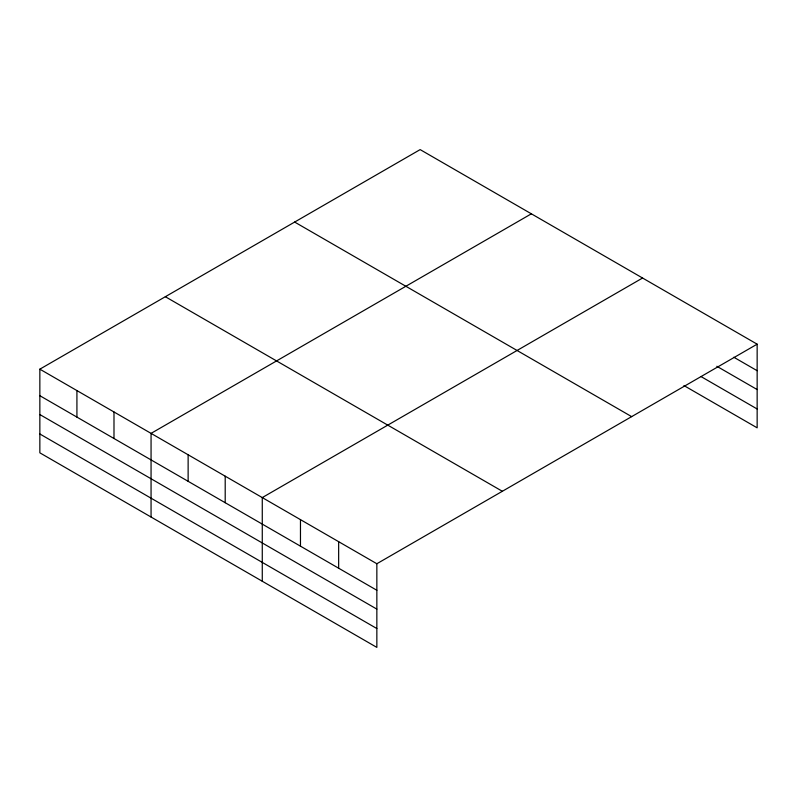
<?xml version="1.0" encoding="UTF-8"?>
<svg xmlns="http://www.w3.org/2000/svg" width="797" height="797" viewBox="0 0 797 797"><rect width="100%" height="100%" fill="white"/><g stroke="black" fill="none" stroke-linecap="round" stroke-linejoin="round"><path stroke-width="1.2" d="M39.85 369.17L376.851 563.738L376.851 647.393L39.85 452.826L39.85 369.17L420.149 149.607L757.15 344.174L757.15 427.83L683.946 385.569M531.36 213.815L151.061 433.379L151.061 517.034M642.571 278.023L262.273 497.587L262.273 581.242M376.851 563.738L757.15 344.174M733.808 357.235L757.15 370.705M716.832 366.281L757.15 389.554M700.922 376.513L757.15 408.981M294.651 222.064L631.652 416.632M165.348 296.713L502.349 491.281M39.85 395.701L376.851 590.268M39.85 414.55L376.851 609.117M39.85 433.976L376.851 628.544M338.655 541.691L338.655 568.221M300.469 519.634L300.469 546.164M225.202 476.188L225.202 502.718M188.132 454.778L188.132 481.308M113.991 411.979L113.991 438.509M76.92 390.57L76.92 417.11"/></g></svg>
